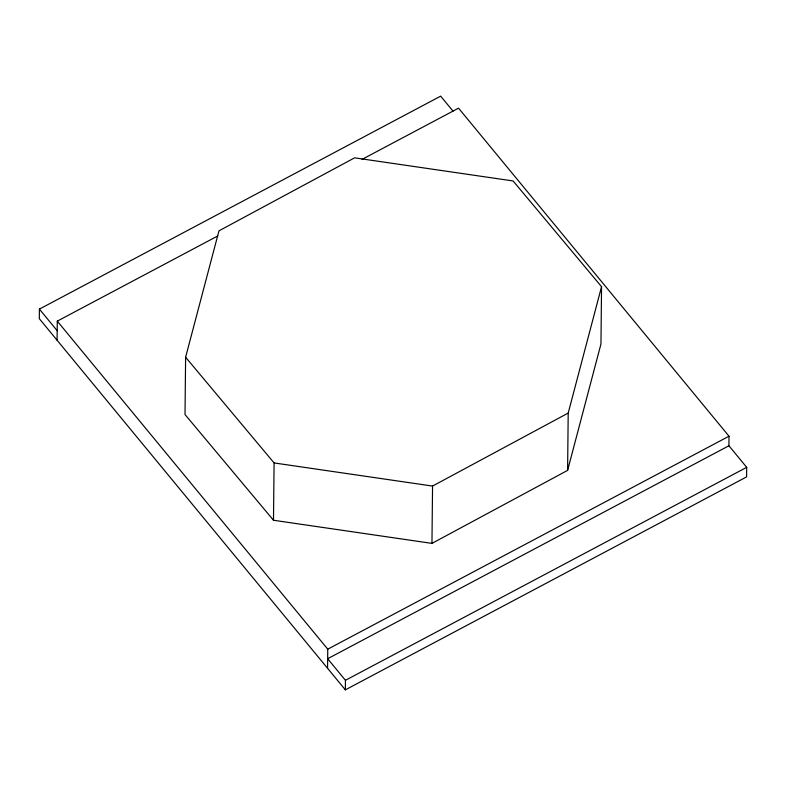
<?xml version="1.0" encoding="UTF-8"?>
<svg xmlns="http://www.w3.org/2000/svg" width="786" height="786" viewBox="0 0 786 786"><rect width="100%" height="100%" fill="white"/><g stroke="black" fill="none" stroke-linecap="round" stroke-linejoin="round"><path stroke-width="1.18" d="M453.031 111.15L440.651 96.147L39.398 309.114L39.3 318.664L345.349 689.853L746.602 476.886L746.7 467.336L728.917 445.76L729.015 436.21L458.543 108.163L362.022 159.391M57.083 340.24L57.29 321.13L217.791 235.947M185.614 357.217L185.015 414.536L273.489 520.253L431.956 543.391L567.6 470.382L600.956 344.003L601.555 286.684L513.091 180.957L354.614 157.829L218.97 230.838L185.614 357.217L274.088 462.934L273.489 520.253M327.556 668.287L327.762 649.177L57.29 321.13M345.349 689.853L345.447 680.303L327.664 658.727L728.917 445.76M431.956 543.391L432.555 486.072L568.199 413.063L601.555 286.684M567.6 470.382L568.199 413.063M327.762 649.177L729.015 436.21M345.447 680.303L746.7 467.336M274.088 462.934L432.555 486.072M39.398 309.114L57.182 330.69"/></g></svg>
